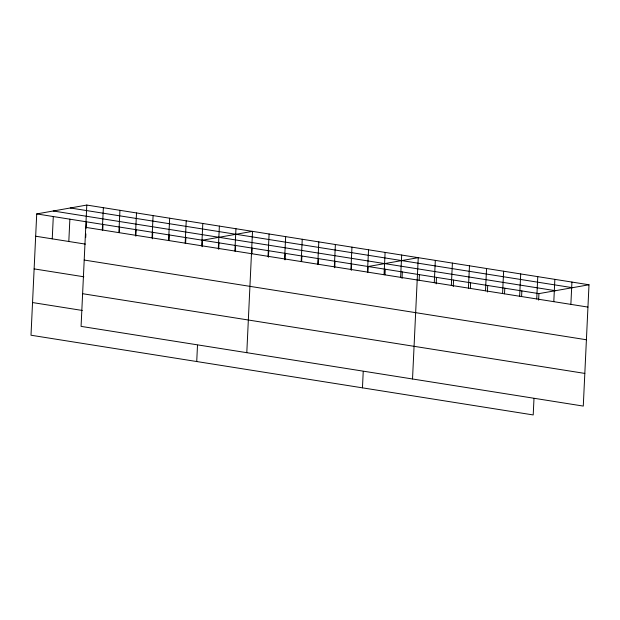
<?xml version="1.0" encoding="UTF-8"?>
<svg xmlns="http://www.w3.org/2000/svg" width="620" height="620" viewBox="0 0 620 620"><rect width="100%" height="100%" fill="white"/><g stroke="black" fill="none" stroke-linecap="round" stroke-linejoin="round"><path stroke-width="0.93" d="M86.792 205.057L81.073 326.376L583.281 406.085L589 284.774L86.792 205.057L36.72 213.915L31 335.226L533.208 414.943L533.983 398.606M52.243 238.855L53.297 216.543M68.812 241.482L69.866 219.17M85.692 237.607L85.87 233.887M86.133 228.315L86.444 221.805M102.308 229.997L103.362 207.692M102.75 230.012L103.013 224.432M118.885 232.632L119.939 210.32M119.319 232.639L119.583 227.067M135.454 235.259L136.508 212.947M135.85 236.204L136.16 229.695M152.032 237.894L153.086 215.582M152.427 238.832L152.729 232.329M168.601 240.521L169.655 218.209M169.043 240.537L169.306 234.957M185.179 243.156L186.225 220.844M185.613 243.164L185.876 237.584M201.748 245.784L202.802 223.471M196.726 361.53L197.501 345.201M202.143 246.729L202.453 240.219L252.518 231.361L246.799 352.679M218.325 248.411L219.371 226.106M218.713 249.356L219.023 242.846M234.895 251.046L235.949 228.733M235.337 251.054L235.592 245.481M251.906 253.688L252.169 248.108M268.042 256.308L269.096 233.996M268.437 257.246L268.739 250.744M284.611 258.935L285.665 236.623M285.006 259.881L285.316 253.371M301.188 261.57L302.242 239.258M301.622 261.578L301.886 256.006M317.758 264.197L318.812 241.885M318.2 264.213L318.463 258.633M334.335 266.833L335.381 244.52M334.73 267.77L335.033 261.26M350.904 269.46L351.959 247.147M351.3 270.397L351.61 263.895M367.482 272.087L368.528 249.783M362.46 387.841L363.227 371.504M367.916 272.103L368.179 266.522L418.252 257.672L412.525 378.983M384.051 274.722L385.105 252.41M384.989 274.815L385.253 269.235M400.621 277.349L401.675 255.037M402.024 278.45L402.326 271.947M419.143 280.232L419.407 274.652M434.271 282.689L435.325 260.385M436.17 283.875L436.48 277.365M451.344 285.401L452.399 263.089M453.251 286.587L453.553 280.077M468.425 288.114L469.472 265.802M470.363 288.362L470.627 282.79M485.499 290.827L486.553 268.514M487.397 292.005L487.707 285.495M502.572 293.531L503.626 271.219M504.517 293.787L504.781 288.207M519.645 296.244L520.699 273.931M521.591 296.492L521.854 290.92M536.726 298.956L537.773 276.644M538.625 300.134L538.927 293.624L589 284.774M553.8 301.669L554.854 279.356M570.873 304.374L571.927 282.061M70.269 207.979L572.477 287.696M53.243 210.994L555.45 290.703M36.72 213.915L538.927 293.624M85.738 227.37L587.946 307.086M35.666 236.22L85.39 244.117M84.196 260.044L586.404 339.76M34.131 268.894L83.847 276.784M82.607 293.702L584.823 373.418M32.542 302.552L82.258 310.45"/></g></svg>
